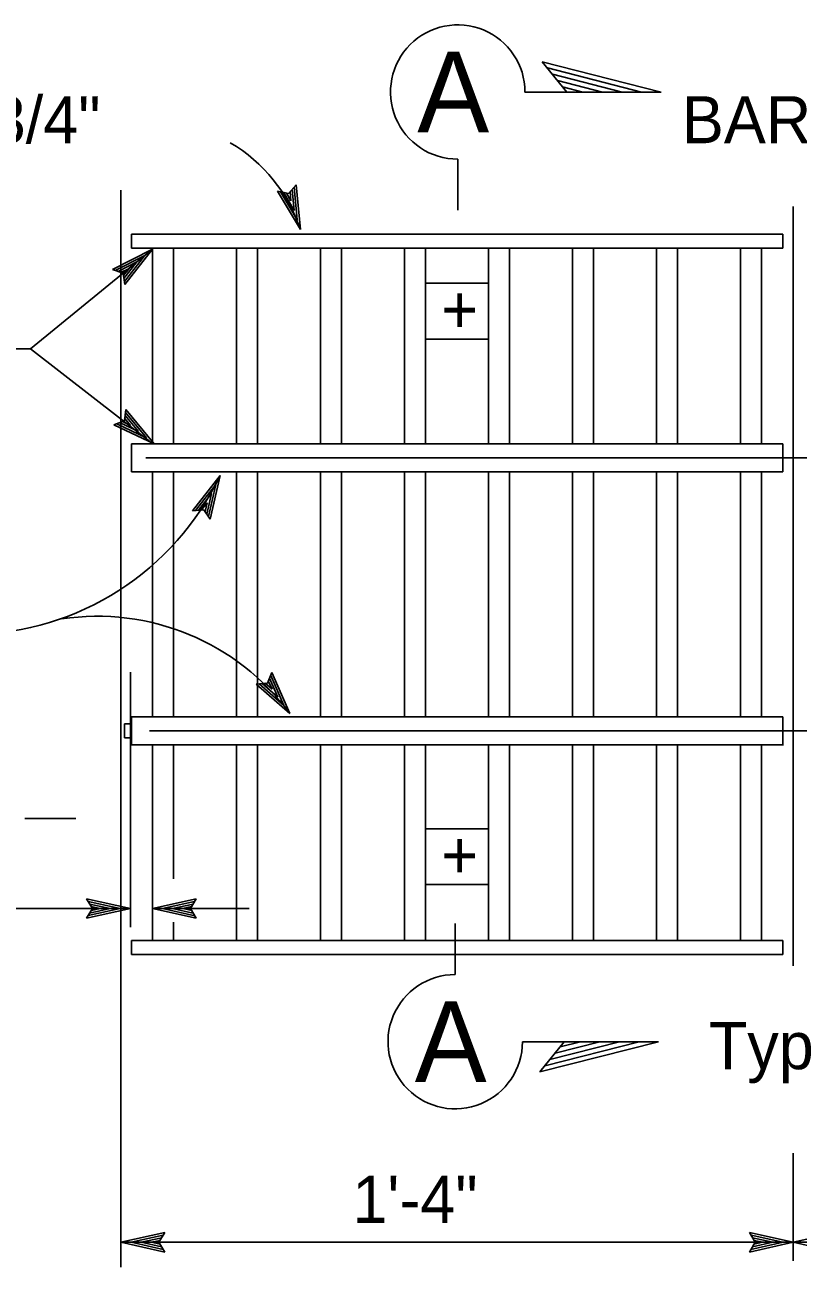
# Model space of a CAD drawing. Extents: x 0 to 2.83, y 0 to 1.83.
# Drawn here: x 1.2173 to 1.409, y 0.3081 to 0.6164 of the extents above; entities that cross this region are included whole.
import ezdxf

# ---------------------------------------------------------------- set-up
doc = ezdxf.new("R2010")
doc.units = 0
for name, color, linetype in [('201 Center and Station Line', 7, 'Continuous'), ('212 Leaders and Dim Lines', 7, 'Continuous'), ('214 Text and Titles', 7, 'Continuous'), ('220 Structural Steel', 7, 'Continuous'), ('Default', 7, 'Continuous')]:
    doc.layers.add(name, color=color, linetype=linetype)

msp = doc.modelspace()

# ---------------------------------------------------------------- linework, layer by layer
at = {"layer": '201 Center and Station Line'}
for p, q in [((1.2411217973606132, 0.575350860189703), (1.2411217973606132, 0.30809368309499696)), ((1.4077868884751958, 0.571364349319362), (1.4077868884751958, 0.38291671198389166)), ((1.2472926707833967, 0.5089279316818932), (1.780621290430951, 0.5089279316818932)), ((1.4077868884751958, 0.33641955152664904), (1.4077868884751958, 0.3096909700046015))]:
    msp.add_line(p, q, dxfattribs=at)
at = {"layer": '212 Leaders and Dim Lines'}
for p, q in [((1.2826765226373318, 0.5745506709038203), (1.2845301796546482, 0.5766799158670755)), ((1.2845301796546482, 0.5766799158670755), (1.2845301796546482, 0.5766799158670755)), ((1.2845301796546482, 0.5766799158670755), (1.285596442540717, 0.5656137475141327)), ((1.285596442540717, 0.5656137475141327), (1.2799403280312374, 0.5751805862088203)), ((1.2799403280312374, 0.5751805862088203), (1.2799403280312374, 0.5751805862088203)), ((1.2799403280312374, 0.5751805862088203), (1.2826765226373318, 0.5745506709038203)), ((1.284809048409466, 0.5680021763789244), (1.2806883524559243, 0.5749804568671275)), ((1.284047900749258, 0.5703643587726744), (1.2813838839385288, 0.5748689093652005)), ((1.2832736298535286, 0.5727396644019453), (1.2821351891720962, 0.5746654992146276)), ((1.283057096467435, 0.5750067033381692), (1.2832736298535286, 0.5727396644019453)), ((1.2835524986083464, 0.5755053862879609), (1.284047900749258, 0.5703643587726744)), ((1.2840413391314982, 0.5761090551219192), (1.2848221716449875, 0.5679857723345234)), ((1.285596442540717, 0.5656137475141327), (1.285596442540717, 0.5656137475141327)), ((1.2588578501670182, 0.4958145385877004), (1.2656917750644925, 0.5045874215333775)), ((1.2656917750644925, 0.5045874215333775), (1.2632213259776965, 0.4937509098020494)), ((1.2656917750644925, 0.5045874215333775), (1.2656917750644925, 0.5045874215333775)), ((1.2596091554005857, 0.49589327800082544), (1.2646222313695445, 0.5023302250237943)), ((1.2603768646785554, 0.4959982638849922), (1.2635494068657158, 0.5000730285142109)), ((1.2635494068657158, 0.5000730285142109), (1.2623880005221233, 0.4949680898966067)), ((1.2646189505606638, 0.502310540170513), (1.2628177864854295, 0.49441035238697134)), ((1.2610789577789199, 0.49601794873827343), (1.2624798631707679, 0.49781255119574735)), ((1.2624798631707679, 0.49781255119574735), (1.2619844610298565, 0.49563081329040887)), ((1.2616662225684776, 0.4960868457247577), (1.2588578501670182, 0.4958145385877004)), ((1.2588578501670182, 0.4958145385877004), (1.2588578501670182, 0.4958145385877004)), ((1.2632213259776965, 0.4937509098020494), (1.2616662225684776, 0.4960868457247577)), ((1.2632213259776965, 0.4937509098020494), (1.2632213259776965, 0.4937509098020494)), ((1.2774403516645179, 0.4530655988785859), (1.2785328610216278, 0.45566728032059106)), ((1.277656885050613, 0.4536167747704609), (1.278575511537071, 0.4515301803226484)), ((1.2779751235119918, 0.45424669007546087), (1.2800551563420441, 0.44951904447908064)), ((1.2782474306490499, 0.45497174883798697), (1.2815348011470187, 0.4475013470177525)), ((1.2785328610216278, 0.45566728032059106), (1.2785328610216278, 0.45566728032059106)), ((1.2785328610216278, 0.45566728032059106), (1.2830111651431126, 0.4454934919830651)), ((1.2746451024985814, 0.45280641497704943), (1.2774403516645179, 0.4530655988785859)), ((1.2830111651431126, 0.4454934919830651), (1.2746451024985814, 0.45280641497704943)), ((1.2746451024985814, 0.45280641497704943), (1.2746451024985814, 0.45280641497704943)), ((1.2815151162937375, 0.4475144702532734), (1.2754193733943109, 0.45284906549249215)), ((1.2800551563420441, 0.44951904447908064), (1.2761149048769138, 0.45296389380329943)), ((1.278575511537071, 0.4515301803226484), (1.2768891757726435, 0.45300654431874215)), ((1.2830111651431126, 0.4454934919830651), (1.2830111651431126, 0.4454934919830651)), ((1.2340450926060025, 0.3970949993822317), (1.2325982558898305, 0.3995195171447057)), ((1.2325982558898305, 0.3995195171447057), (1.2325982558898305, 0.3995195171447057)), ((1.2325982558898305, 0.3995195171447057), (1.2434478908566806, 0.3970949993822317)), ((1.232988672146576, 0.39887319779530467), (1.240951195298842, 0.3970949993822317)), ((1.2334118964921224, 0.3982235976370234), (1.2384512189321224, 0.39709828019111193)), ((1.248933403304389, 0.3970949993822317), (1.2597863190801168, 0.39949983229142444)), ((1.2514497837155074, 0.3971015609999921), (1.2593598139256912, 0.3988502321331432)), ((1.2539300752289457, 0.3970917185733515), (1.2590415754643107, 0.3982235976370234)), ((1.2597863190801168, 0.39949983229142444), (1.2583394823639464, 0.3970949993822317)), ((1.2597863190801168, 0.39949983229142444), (1.2597863190801168, 0.39949983229142444)), ((1.1790915438625127, 0.3970949993822317), (1.2434478908566806, 0.3970949993822317)), ((1.2434478908566806, 0.3970949993822317), (1.2325982558898305, 0.394690166473039)), ((1.2325982558898305, 0.394690166473039), (1.2340450926060025, 0.3970949993822317)), ((1.2325982558898305, 0.394690166473039), (1.2325982558898305, 0.394690166473039)), ((1.2409315104455607, 0.39708843776447134), (1.2330214802353785, 0.39533976663132026)), ((1.2384512189321224, 0.39709828019111193), (1.2333429995056382, 0.3959664011274401)), ((1.2337301349535028, 0.3975969631409036), (1.2359545233742837, 0.3971015609999921)), ((1.2359545233742837, 0.3971015609999921), (1.2337695046600654, 0.3966160012857213)), ((1.2434478908566806, 0.3970949993822317), (1.2434478908566806, 0.3970949993822317)), ((1.248933403304389, 0.3970949993822317), (1.2729226778364722, 0.3970949993822317)), ((1.2597863190801168, 0.39467048161975776), (1.248933403304389, 0.3970949993822317)), ((1.248933403304389, 0.3970949993822317), (1.248933403304389, 0.3970949993822317)), ((1.2593926220144922, 0.3953135201602786), (1.2514300988622262, 0.3970949993822317)), ((1.2589693976689458, 0.3959664011274401), (1.2539300752289457, 0.3970917185733515)), ((1.2564267707867847, 0.39708843776447134), (1.2586150703098835, 0.3975739974787421)), ((1.2586511592075653, 0.3965930356235598), (1.2564267707867847, 0.39708843776447134)), ((1.2583394823639464, 0.3970949993822317), (1.2597863190801168, 0.39467048161975776)), ((1.2597863190801168, 0.39467048161975776), (1.2597863190801168, 0.39467048161975776)), ((1.2411217973606132, 0.3142611367747317), (1.2519714323274618, 0.3166659696839244)), ((1.2436381777717316, 0.31426769839249213), (1.2515482079819136, 0.3160163695256432)), ((1.24611846928517, 0.3142545751569713), (1.251226688711654, 0.3153897350295234)), ((1.2486151648430086, 0.3142545751569713), (1.2508001835572269, 0.31474013487124214)), ((1.2519714323274618, 0.3166659696839244), (1.2505245956112896, 0.3142611367747317)), ((1.2519714323274618, 0.3166659696839244), (1.2519714323274618, 0.3166659696839244)), ((1.4077868884751958, 0.3142611367747317), (1.3969372535083473, 0.3166659696839244)), ((1.3969372535083473, 0.3166659696839244), (1.3969372535083473, 0.3166659696839244)), ((1.3969372535083473, 0.3166659696839244), (1.3983840902245193, 0.3142611367747317)), ((1.4052737888729565, 0.31426769839249213), (1.3973637586627745, 0.3160163695256432)), ((1.4027934973595182, 0.3142545751569713), (1.3976819971241532, 0.3153897350295234)), ((1.4002935209928002, 0.3142545751569713), (1.3981085022785804, 0.31474013487124214)), ((1.4077868884751958, 0.3142611367747317), (1.4186398042509252, 0.3166659696839244)), ((1.2411217973606132, 0.3142611367747317), (1.741120351513242, 0.3142611367747317)), ((1.2519714323274618, 0.31183661901225773), (1.2411217973606132, 0.3142611367747317)), ((1.2411217973606132, 0.3142611367747317), (1.2411217973606132, 0.3142611367747317)), ((1.2515810160707161, 0.31247965755277857), (1.2436184929184504, 0.3142611367747317)), ((1.2511577917251697, 0.31313253851994005), (1.24611846928517, 0.3142545751569713)), ((1.2508395532637893, 0.3137591730160599), (1.2486151648430086, 0.3142545751569713)), ((1.2505245956112896, 0.3142611367747317), (1.2519714323274618, 0.31183661901225773)), ((1.2519714323274618, 0.31183661901225773), (1.2519714323274618, 0.31183661901225773)), ((1.3983840902245193, 0.3142611367747317), (1.3969372535083473, 0.31183661901225773)), ((1.3969372535083473, 0.31183661901225773), (1.4077868884751958, 0.3142611367747317)), ((1.3969372535083473, 0.31183661901225773), (1.3969372535083473, 0.31183661901225773)), ((1.397330950573972, 0.31247965755277857), (1.4052934737262377, 0.3142611367747317)), ((1.3977508941106376, 0.31313253851994005), (1.4027934973595182, 0.3142545751569713)), ((1.398069132572018, 0.3137591730160599), (1.4002935209928002, 0.3142545751569713)), ((1.4077868884751958, 0.3142611367747317), (1.4077868884751958, 0.3142611367747317)), ((1.4186398042509252, 0.31183661901225773), (1.4077868884751958, 0.3142611367747317)), ((1.4077868884751958, 0.3142611367747317), (1.4077868884751958, 0.3142611367747317))]:
    msp.add_line(p, q, dxfattribs=at)
for centre, radius, start, end in [((1.2485974745669364, 0.5535291603691935), 0.038920954298536745, 18.08731111111115, 59.71337500000004), ((1.203302708242099, 0.5341120202759457), 0.06902215825943676, 270.7654479240666, 334.67327222222224), ((1.2352679224666119, 0.4103734439777392), 0.05926808838367933, 36.33676666666666, 98.60826944444445)]:
    msp.add_arc(centre, radius, start, end, dxfattribs=at)
at = {"layer": '214 Text and Titles'}
for p, q in [((1.375062103858046, 0.5997518377116914), (1.3455881455247125, 0.607268330767247)), ((1.3516758191358236, 0.5997518377116914), (1.3455881455247125, 0.607268330767247)), ((1.3702174858024903, 0.5997518377116914), (1.3468494302469347, 0.6057110391005802)), ((1.365370263580268, 0.5997518377116914), (1.3481115830247126, 0.604152879378358)), ((1.3605213052469347, 0.5997518377116914), (1.3493728677469348, 0.6025947196561359)), ((1.341298214969157, 0.5998976710450247), (1.341298214969157, 0.5998976710450247)), ((1.3412990830247127, 0.5997518377116914), (1.375062103858046, 0.5997518377116914)), ((1.3556723469136014, 0.5997518377116914), (1.3506350205247126, 0.6010365599339136)), ((1.3246306802469348, 0.5830834349339136), (1.3246306802469348, 0.5704037474339136)), ((1.2187105918999093, 0.5360011665613723), (1.248933403304389, 0.5607220614737422)), ((1.2390023948239985, 0.5557286703580651), (1.248933403304389, 0.5607220614737422)), ((1.2397110495421229, 0.5554793288831693), (1.247001006873946, 0.559143992402362)), ((1.2469911644473055, 0.5591243075490807), (1.2419748076694659, 0.5527628191303567)), ((1.248933403304389, 0.5607220614737422), (1.2420568278914716, 0.5519918290435077)), ((1.248933403304389, 0.5607220614737422), (1.248933403304389, 0.5607220614737422)), ((1.2416565692080854, 0.554767393356164), (1.2390023948239985, 0.5557286703580651)), ((1.2390023948239985, 0.5557286703580651), (1.2390023948239985, 0.5557286703580651)), ((1.240449231540169, 0.5552431106437942), (1.2450653296346224, 0.5575626425221015)), ((1.2410955508895705, 0.5549576802712161), (1.2431296523953004, 0.555981292641841)), ((1.2431296523953004, 0.555981292641841), (1.2417451510478525, 0.5542227790820494)), ((1.2450653296346224, 0.5575626425221015), (1.2418271712698568, 0.5534517889952005)), ((1.2420601087003524, 0.5519918290435077), (1.2416565692080854, 0.554767393356164)), ((1.2420568278914716, 0.5519918290435077), (1.2420568278914716, 0.5519918290435077)), ((1.1489737183422006, 0.5360011665613723), (1.2187204343265499, 0.5360011665613723)), ((1.2187204343265499, 0.5360011665613723), (1.2490055810997525, 0.5124023082860338)), ((1.2393501605652992, 0.5171726043978567), (1.241968246051706, 0.5181798127240808)), ((1.241968246051706, 0.5181798127240808), (1.2423192926018891, 0.5209816235077787)), ((1.2420305814204304, 0.5187703583225182), (1.2434774181366026, 0.5170118447627265)), ((1.2421650945845184, 0.5194626089962421), (1.2454491842736064, 0.515476426206789)), ((1.2422307107621235, 0.5202335990830911), (1.2474209504106117, 0.5139377268419713)), ((1.2423192926018891, 0.5209816235077787), (1.2423192926018891, 0.5209816235077787)), ((1.2423192926018891, 0.5209816235077787), (1.2493861549298575, 0.5124023082860338)), ((1.2493861549298575, 0.5124023082860338), (1.2393501605652992, 0.517175885206737)), ((1.2393501605652992, 0.517175885206737), (1.2393501605652992, 0.517175885206737)), ((1.2473979847484515, 0.5139410076508515), (1.240085061754466, 0.5174252266816328)), ((1.2454491842736064, 0.515476426206789), (1.240721538677227, 0.5177204994808515)), ((1.2434774181366026, 0.5170118447627265), (1.241456439866394, 0.5179731217646276)), ((1.2493861549298575, 0.5124023082860338), (1.2493861549298575, 0.5124023082860338)), ((1.2172851874633703, 0.4194501952002965), (1.2299640069078148, 0.4194501952002965)), ((1.3240074168034204, 0.38071724197586104), (1.3240074168034204, 0.393396929475861)), ((1.3406749515256426, 0.36390300586474994), (1.3406749515256426, 0.36390300586474994)), ((1.340675819581198, 0.3640488391980833), (1.3744388404145316, 0.3640488391980833)), ((1.3744388404145316, 0.3640488391980833), (1.3449648820811981, 0.3565323461425277)), ((1.3510516876367538, 0.3640488391980833), (1.3449648820811981, 0.3565323461425277)), ((1.3695933543034204, 0.3640488391980833), (1.3462261668034203, 0.3580896378091944)), ((1.3647470001367537, 0.3640488391980833), (1.3474874515256425, 0.3596477975314166)), ((1.359897173747865, 0.3640488391980833), (1.3487496043034204, 0.3612059572536388)), ((1.355049083470087, 0.3640488391980833), (1.3500117570811982, 0.36276411697586103))]:
    msp.add_line(p, q, dxfattribs=at)
for centre, start, end in [((1.324631016947125, 0.5997517261764465), 3.6111111185732625e-05, 270.0005333333334), ((1.3240073234377308, 0.364049118958044), 89.99946666666668, 359.99996388888894)]:
    msp.add_arc(centre, 0.01666854000000004, start, end, dxfattribs=at)
at = {"layer": '220 Structural Steel'}
for p, q in [((1.2437267596114971, 0.5610107726552005), (1.2437267596114971, 0.564485149259341)), ((1.2437267596114971, 0.564485149259341), (1.405218015121992, 0.564485149259341)), ((1.405218015121992, 0.564485149259341), (1.405218015121992, 0.5610107726552005)), ((1.405218015121992, 0.5610107726552005), (1.2437267596114971, 0.5610107726552005)), ((1.248933403304389, 0.5124023082860338), (1.248933403304389, 0.5610107726552005)), ((1.2541433278061587, 0.5124023082860338), (1.2541433278061587, 0.5610107726552005)), ((1.2697665396937106, 0.5124023082860338), (1.2697665396937106, 0.5610107726552005)), ((1.2749764641954817, 0.5124023082860338), (1.2749764641954817, 0.5610107726552005)), ((1.2905996760830336, 0.5124023082860338), (1.2905996760830336, 0.5610107726552005)), ((1.2958096005848048, 0.5124023082860338), (1.2958096005848048, 0.5610107726552005)), ((1.3114328124723567, 0.5124023082860338), (1.3114328124723567, 0.5610107726552005)), ((1.3166427369741278, 0.5124023082860338), (1.3166427369741278, 0.5610107726552005)), ((1.3322692296705605, 0.5124023082860338), (1.3322692296705605, 0.5610107726552005)), ((1.3374758733634509, 0.5124023082860338), (1.3374758733634509, 0.5610107726552005)), ((1.3530990852510028, 0.5124023082860338), (1.3530990852510028, 0.5610107726552005)), ((1.358309009752774, 0.5124023082860338), (1.358309009752774, 0.5610107726552005)), ((1.3739355024492064, 0.5124023082860338), (1.3739355024492064, 0.5610107726552005)), ((1.379142146142097, 0.5124023082860338), (1.379142146142097, 0.5610107726552005)), ((1.3947686388385294, 0.5124023082860338), (1.3947686388385294, 0.5610107726552005)), ((1.39997528253142, 0.5124023082860338), (1.39997528253142, 0.5610107726552005)), ((1.3322692296705605, 0.5523330331670495), (1.3166427369741278, 0.5523330331670495)), ((1.3322692296705605, 0.5384420883682473), (1.3166427369741278, 0.5384420883682473)), ((1.2437267596114971, 0.5054568358866327), (1.2437267596114971, 0.5124023082860338)), ((1.405218015121992, 0.5124023082860338), (1.2437267596114971, 0.5124023082860338)), ((1.405218015121992, 0.5124023082860338), (1.405218015121992, 0.5054568358866327)), ((1.405218015121992, 0.5054568358866327), (1.2437267596114971, 0.5054568358866327)), ((1.248933403304389, 0.4446929746162942), (1.248933403304389, 0.5054568358866327)), ((1.2541433278061587, 0.4446929746162942), (1.2541433278061587, 0.5054568358866327)), ((1.2697665396937106, 0.4446929746162942), (1.2697665396937106, 0.5054568358866327)), ((1.2749764641954817, 0.4446929746162942), (1.2749764641954817, 0.5054568358866327)), ((1.2905996760830336, 0.4446929746162942), (1.2905996760830336, 0.5054568358866327)), ((1.2958096005848048, 0.4446929746162942), (1.2958096005848048, 0.5054568358866327)), ((1.3114328124723567, 0.4446929746162942), (1.3114328124723567, 0.5054568358866327)), ((1.3166427369741278, 0.4446929746162942), (1.3166427369741278, 0.5054568358866327)), ((1.3322692296705605, 0.4446929746162942), (1.3322692296705605, 0.5054568358866327)), ((1.3374758733634509, 0.4446929746162942), (1.3374758733634509, 0.5054568358866327)), ((1.3530990852510028, 0.4446929746162942), (1.3530990852510028, 0.5054568358866327)), ((1.358309009752774, 0.4446929746162942), (1.358309009752774, 0.5054568358866327)), ((1.3739355024492064, 0.4446929746162942), (1.3739355024492064, 0.5054568358866327)), ((1.379142146142097, 0.4446929746162942), (1.379142146142097, 0.5054568358866327)), ((1.3947686388385294, 0.4446929746162942), (1.3947686388385294, 0.5054568358866327)), ((1.39997528253142, 0.4446929746162942), (1.39997528253142, 0.5054568358866327)), ((1.2434478908566806, 0.4557493005425963), (1.2434478908566806, 0.39246249724337756)), ((1.2437267596114971, 0.4377475022168932), (1.2437267596114971, 0.4446929746162942)), ((1.405218015121992, 0.4446929746162942), (1.2437267596114971, 0.4446929746162942)), ((1.405218015121992, 0.4446929746162942), (1.405218015121992, 0.4375276880219192)), ((1.2419879309049873, 0.4394863309234036), (1.2419879309049873, 0.442957426718664)), ((1.2437267596114971, 0.442957426718664), (1.2419879309049873, 0.442957426718664)), ((1.2437267596114971, 0.4394863309234036), (1.2419879309049873, 0.4394863309234036)), ((1.405218015121992, 0.4377475022168932), (1.2437267596114971, 0.4377475022168932)), ((1.248933403304389, 0.38913575703884634), (1.248933403304389, 0.4377475022168932)), ((1.2541433278061587, 0.40450467933903994), (1.2541433278061587, 0.4377475022168932)), ((1.2697665396937106, 0.38913575703884634), (1.2697665396937106, 0.4377475022168932)), ((1.2749764641954817, 0.38913575703884634), (1.2749764641954817, 0.4377475022168932)), ((1.2905996760830336, 0.38913575703884634), (1.2905996760830336, 0.4377475022168932)), ((1.2958096005848048, 0.38913575703884634), (1.2958096005848048, 0.4377475022168932)), ((1.3114328124723567, 0.38913575703884634), (1.3114328124723567, 0.4377475022168932)), ((1.3166427369741278, 0.38913575703884634), (1.3166427369741278, 0.4377475022168932)), ((1.3322692296705605, 0.38913575703884634), (1.3322692296705605, 0.4377475022168932)), ((1.3374758733634509, 0.38913575703884634), (1.3374758733634509, 0.4377475022168932)), ((1.3530990852510028, 0.38913575703884634), (1.3530990852510028, 0.4377475022168932)), ((1.358309009752774, 0.38913575703884634), (1.358309009752774, 0.4377475022168932)), ((1.3739355024492064, 0.38913575703884634), (1.3739355024492064, 0.4377475022168932)), ((1.379142146142097, 0.38913575703884634), (1.379142146142097, 0.4377475022168932)), ((1.3947686388385294, 0.38913575703884634), (1.3947686388385294, 0.4377475022168932)), ((1.39997528253142, 0.38913575703884634), (1.39997528253142, 0.4377475022168932)), ((1.3322692296705605, 0.41691436582757024), (1.3166427369741278, 0.41691436582757024)), ((1.3322692296705605, 0.4030267018376484), (1.3166427369741278, 0.4030267018376484)), ((1.2541433278061587, 0.38913575703884634), (1.2541433278061587, 0.3937106956614658)), ((1.2437267596114971, 0.3856646612435859), (1.2437267596114971, 0.38913575703884634)), ((1.2437267596114971, 0.38913575703884634), (1.405218015121992, 0.38913575703884634)), ((1.405218015121992, 0.38913575703884634), (1.405218015121992, 0.3856646612435859)), ((1.405218015121992, 0.3856646612435859), (1.2437267596114971, 0.3856646612435859))]:
    msp.add_line(p, q, dxfattribs=at)
at = {"layer": 'Default'}
msp.add_line((1.2482142499978468, 0.4412218788210338), (1.432143624253146, 0.4412218788210338), dxfattribs=at)

# ---------------------------------------------------------------- texts
at = {"layer": '212 Leaders and Dim Lines'}
msp.add_text('1\'-4"', height=0.01166655703418261, dxfattribs=at).set_placement((1.2985002215088937, 0.3190923963684945))
at = {"layer": '214 Text and Titles'}
for s, height, p in [('A', 0.019999999999999997, (1.3145856769917266, 0.5897518377116914)), ('BAR 1 1/2 X 3/8 X 1\'-3 3/4"', 0.01166655703418261, (1.0480164229234412, 0.5870436630387657)), ('A', 0.019999999999999997, (1.313962413548212, 0.3540488391980833)), ('Typ', 0.01166655703418261, (1.3869013591679662, 0.35723068616895126))]:
    msp.add_text(s, height=height, dxfattribs=at).set_placement(p)
at = {"layer": '220 Structural Steel'}
for p in [(1.3205633035859767, 0.5399775069241849), (1.3205633035859767, 0.4045621203935859)]:
    msp.add_text('+', height=0.011666621994198437, dxfattribs=at).set_placement(p)
at = {"layer": 'Default'}
msp.add_text('BAR 2 1/4 X 1/2 X 1\'-4 1/2"', height=0.01166655703418261, dxfattribs=at).set_placement((1.3802158383165468, 0.5870436630387657))

doc.saveas('drawing.dxf')
